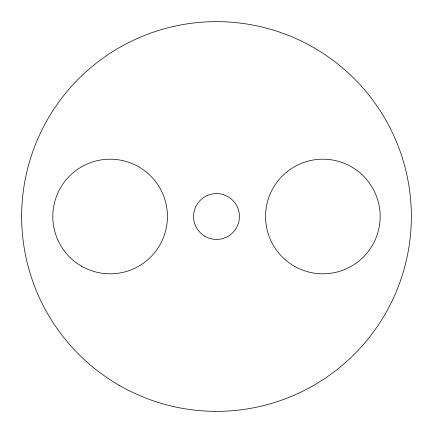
<?xml version="1.0" encoding="UTF-8"?>
<svg xmlns="http://www.w3.org/2000/svg" width="433" height="433" viewBox="0 0 433 433"><rect width="100%" height="100%" fill="white"/><g stroke="black" fill="none" stroke-linecap="round" stroke-linejoin="round"><path stroke-width="0.65" d="M119.075 385.246A194.85 194.85 0 0 0 411.35 216.5A194.85 194.85 0 0 0 119.075 47.754A194.85 194.85 0 0 0 119.075 385.246M81.48 266.133A57.308 57.308 0 0 0 167.441 216.5A57.308 57.308 0 0 0 81.48 166.867A57.308 57.308 0 0 0 81.48 266.133M294.213 266.133A57.308 57.308 0 0 0 380.174 216.5A57.308 57.308 0 0 0 294.213 166.867A57.308 57.308 0 0 0 294.213 266.133M204.593 236.088A22.922 22.922 0 0 0 239.417 217.014A22.922 22.922 0 0 0 205.491 196.393A22.922 22.922 0 0 0 204.593 236.088"/></g></svg>
